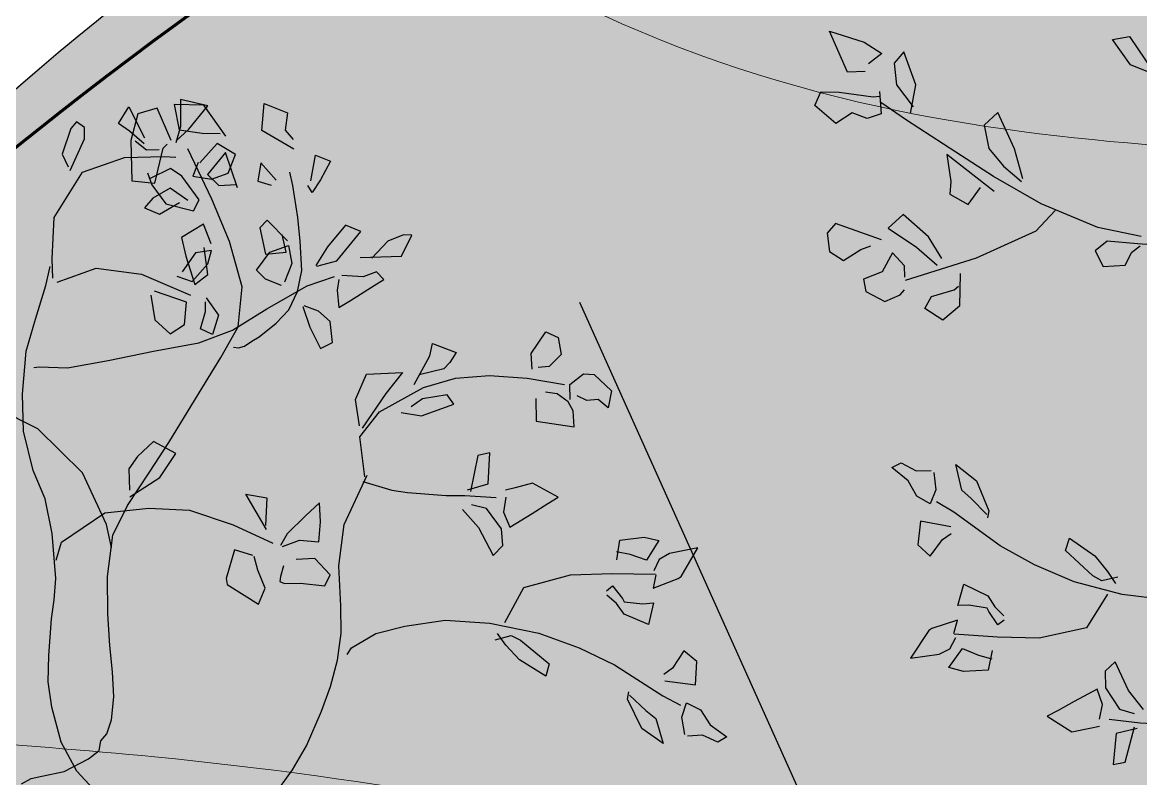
# Model space of a CAD drawing. Header units: millimetres. Extents: x 5637 to 6048, y 3385 to 3927.
# Drawn here: x 5688.31 to 5690.806, y 3714.825 to 3716.514 of the extents above; entities that cross this region are included whole.
import ezdxf

# ---------------------------------------------------------------- set-up
doc = ezdxf.new("R2010")
doc.units = ezdxf.units.MM
doc.layers.add('Contour Lines', color=253, linetype='Continuous')
for name, color, linetype, lineweight in [('fences', 224, 'ограждение1', 80), ('hatch', 253, 'Continuous', 13), ('project gr', 250, 'Continuous', 30), ('road', 19, 'Continuous', 30), ('trees new', 7, 'Continuous', 20)]:
    doc.layers.add(name, color=color, linetype=linetype, lineweight=lineweight)
doc.layers.add('plants1', color=7, linetype='Continuous', true_color=0x89ee5d)
doc.linetypes.add('ограждение1', pattern='A,0.25,-0.1,[133,ltypeshp.shx,S=0.1,R=0,X=-0.1,Y=0],-0.1,1', length=1.45)
pattern_1 = [(45, (2816.368087035456, -1263.747613335156), (-0.7071067811865475, 0.7071067811865476), [])]

# ---------------------------------------------------------------- blocks, each defined once
blk = doc.blocks.new('0124')
at = {"color": 92, "linetype": 'Continuous'}
for p, q in [((2623.604352406067, 4780.406670818869), (2623.632575859264, 4780.452946836681)), ((2623.632575859264, 4780.452946836681), (2623.676648923078, 4780.366681140304)), ((2623.711810114651, 4780.449688084876), (2623.657774625836, 4780.433673759791)), ((2623.750919740503, 4780.359623501183), (2623.711810114651, 4780.449688084876)), ((2623.759449859758, 4780.459548581945), (2623.773268863975, 4780.389178586024)), ((2623.841844171075, 4780.457806832791), (2623.759449859758, 4780.459548581945)), ((2623.777392158118, 4780.473365896743), (2623.776806025168, 4780.398845756891)), ((2623.852904515518, 4780.456000787462), (2623.777392158118, 4780.473365896743)), ((2623.799981154709, 4780.39139918158), (2623.852904515518, 4780.456000787462)), ((2623.903187464361, 4780.371326314036), (2623.841844171075, 4780.457806832791)), ((2624.003749424721, 4780.387387291652), (2624.010470369336, 4780.463056554912)), ((2624.010470369336, 4780.463056554912), (2624.075797593503, 4780.436508959699)), ((2623.657774625836, 4780.433673759791), (2623.638868496011, 4780.359392465912)), ((2624.075797593503, 4780.436508959699), (2624.069359785678, 4780.388323063972)), ((2623.471242442056, 4780.392415255888), (2623.447201147429, 4780.320799136734)), ((2623.486524176942, 4780.411302182442), (2623.471242442056, 4780.392415255888)), ((2623.50921962352, 4780.395518768581), (2623.486524176942, 4780.411302182442)), ((2623.509235336249, 4780.363563960223), (2623.50921962352, 4780.395518768581)), ((2623.635213956379, 4780.385082957738), (2623.604352406067, 4780.406670818869)), ((2623.675670832231, 4780.349999434013), (2623.635213956379, 4780.385082957738)), ((2623.776806025168, 4780.398845756891), (2623.763734287776, 4780.353205576868)), ((2623.764982342172, 4780.358458048111), (2623.799981154709, 4780.39139918158)), ((2623.773268863975, 4780.389178586024), (2623.837671826064, 4780.379554681855)), ((2624.093670420028, 4780.335107864565), (2624.003749424721, 4780.387387291652)), ((2624.069359785678, 4780.388323063972), (2624.091056531967, 4780.362155497723)), ((2623.469104218465, 4780.275390063355), (2623.509235336249, 4780.363563960223)), ((2623.638868496011, 4780.359392465912), (2623.641230059499, 4780.246763823259)), ((2623.682301425103, 4780.332280458994), (2623.650967577619, 4780.357248580509)), ((2623.879813279475, 4780.350963107639), (2623.831287050688, 4780.296754982422)), ((2623.837671826064, 4780.379554681855), (2623.887946708201, 4780.37917895197)), ((2623.930946011555, 4780.320579279171), (2623.879813279475, 4780.350963107639)), ((2623.447201147429, 4780.320799136734), (2623.464033565156, 4780.285576553641)), ((2623.717571147895, 4780.333613911314), (2623.682301425103, 4780.332280458994)), ((2623.705043957494, 4780.240260741911), (2623.728484079606, 4780.337721755624)), ((2623.728484079606, 4780.337721755624), (2623.740251974088, 4780.349375696408)), ((2623.902719924291, 4780.325518677073), (2623.852046367561, 4780.264026237778)), ((2623.93610897413, 4780.226935358563), (2623.902719924291, 4780.325518677073)), ((2623.909938417128, 4780.268559092905), (2623.930946011555, 4780.320579279171)), ((2623.826619955121, 4780.297790736802), (2623.811168484314, 4780.259897503017)), ((2624.001017447787, 4780.296742419356), (2623.993294240964, 4780.245644628791)), ((2624.043908495462, 4780.248288552139), (2624.001017447787, 4780.296742419356)), ((2624.140529104649, 4780.246453200365), (2624.153470008755, 4780.318360246335)), ((2624.153470008755, 4780.318360246335), (2624.195199732529, 4780.301373728304)), ((2624.195199732529, 4780.301373728304), (2624.167460704578, 4780.249497556015)), ((2623.6850893699, 4780.268809499875), (2623.69729949011, 4780.235386718778)), ((2623.749106617971, 4780.281028385883), (2623.69267308417, 4780.253150014592)), ((2623.780954382156, 4780.260149374767), (2623.749106617971, 4780.281028385883)), ((2623.829007376539, 4780.193428694923), (2623.780954382156, 4780.260149374767)), ((2623.811168484314, 4780.259897503017), (2623.863589960413, 4780.251493687228)), ((2623.852046367561, 4780.264026237778), (2623.883715494784, 4780.233669029786)), ((2623.863589960413, 4780.251493687228), (2623.909938417128, 4780.268559092905)), ((2623.641230059499, 4780.246763823259), (2623.705043957494, 4780.240260741911)), ((2623.69729949011, 4780.235386718778), (2623.735792327902, 4780.18291718665)), ((2623.748059595857, 4780.226190645158), (2623.700317024624, 4780.198762310273)), ((2623.797363543598, 4780.192293272455), (2623.748059595857, 4780.226190645158)), ((2623.883715494784, 4780.233669029786), (2623.932455801782, 4780.236526407562)), ((2623.993294240964, 4780.245644628791), (2624.030008858278, 4780.234584844163)), ((2624.144424299091, 4780.213908722335), (2624.132428043609, 4780.233620445551)), ((2624.167460704578, 4780.249497556015), (2624.144424299091, 4780.213908722335)), ((2623.700317024624, 4780.198762310273), (2623.676261118812, 4780.170928501052)), ((2623.676261118812, 4780.170928501052), (2623.718932342782, 4780.153834740217)), ((2623.718932342782, 4780.153834740217), (2623.773921527879, 4780.186554259883)), ((2623.735792327902, 4780.18291718665), (2623.813059003943, 4780.163172012174)), ((2623.813059003943, 4780.163172012174), (2623.829007376539, 4780.193428694923)), ((2624.018835498525, 4780.136492292681), (2623.998368426024, 4780.115127451088)), ((2624.075953277897, 4780.079535567542), (2624.018835498525, 4780.136492292681)), ((2623.841088738899, 4780.126164840207), (2623.779872006438, 4780.0888083666)), ((2623.862335183235, 4780.071006085231), (2623.841088738899, 4780.126164840207)), ((2623.998368426024, 4780.115127451088), (2624.01380409813, 4780.042285305561)), ((2624.237771785629, 4780.123055189269), (2624.187002459434, 4780.062890824006)), ((2624.213026911603, 4780.023327862124), (2624.280196980784, 4780.105352859387)), ((2624.280196980784, 4780.105352859387), (2624.237771785629, 4780.123055189269)), ((2623.779872006438, 4780.0888083666), (2623.791924415723, 4780.036219147336)), ((2624.072344145034, 4780.047850464853), (2624.060888305957, 4780.097304250785)), ((2624.356073179083, 4780.078081795737), (2624.310810897205, 4780.031285149897)), ((2624.399641653107, 4780.096067746035), (2624.356073179083, 4780.078081795737)), ((2624.393310372773, 4780.036341744447), (2624.422284711919, 4780.095502236637)), ((2624.422284711919, 4780.095502236637), (2624.399641653107, 4780.096067746035)), ((2623.81939780392, 4780.04564522666), (2623.781311397321, 4779.992344645997)), ((2623.863241056043, 4780.052206223158), (2623.81939780392, 4780.04564522666)), ((2623.853564506893, 4779.985634231089), (2623.843157086756, 4780.06095735174)), ((2623.853487159418, 4780.014741036819), (2623.863241056043, 4780.052206223158)), ((2623.989486162897, 4779.997635431693), (2624.026448746842, 4780.047958025661)), ((2624.01380409813, 4780.042285305561), (2624.072344145034, 4780.047850464853)), ((2624.026448746842, 4780.047958025661), (2624.078539042483, 4780.066206430594)), ((2624.078539042483, 4780.066206430594), (2624.08788824022, 4780.016212338409)), ((2624.187002459434, 4780.062890824006), (2624.154608812454, 4780.010014009538)), ((2623.791924415723, 4780.036219147336), (2623.817151208682, 4779.957676559205)), ((2623.809974381624, 4779.965560044534), (2623.853487159418, 4780.014741036819)), ((2624.08788824022, 4780.016212338409), (2624.0668897416, 4779.964191618834)), ((2624.157348811654, 4780.008333698551), (2624.213026911603, 4780.023327862124)), ((2624.278753680265, 4780.03240263532), (2624.393310372773, 4780.036341744447)), ((2623.766478991019, 4779.981043354124), (2623.809974381624, 4779.965560044534)), ((2623.817151208682, 4779.957676559205), (2623.853564506893, 4779.985634231089)), ((2624.014472280095, 4779.972586072164), (2623.989486162897, 4779.997635431693)), ((2624.286939071847, 4779.978670790071), (2624.227665311221, 4779.98290827204)), ((2624.323655527994, 4779.992494954448), (2624.286939071847, 4779.978670790071)), ((2624.34415722312, 4779.9715190815), (2624.323655527994, 4779.992494954448)), ((2624.058780573528, 4779.954777894983), (2624.014472280095, 4779.972586072164)), ((2624.218477118549, 4779.971280609109), (2624.213874815011, 4779.941120788189)), ((2624.251867442549, 4779.912264944623), (2624.317662746719, 4779.954809244355)), ((2624.317662746719, 4779.954809244355), (2624.34415722312, 4779.9715190815)), ((2623.694363473046, 4779.927451654656), (2623.705425766488, 4779.858340860039)), ((2623.793371775585, 4779.907955934756), (2623.704484519038, 4779.939033749102)), ((2623.848872016597, 4779.919916647371), (2623.882880432315, 4779.871520601828)), ((2624.213874815011, 4779.941120788189), (2624.218605729824, 4779.892917135543)), ((2623.787844035624, 4779.845901050982), (2623.793371775585, 4779.907955934756)), ((2623.846649446476, 4779.882009880215), (2623.84726369642, 4779.908597540877)), ((2624.118619336438, 4779.895731149154), (2624.137928406743, 4779.83830321507)), ((2624.162252602491, 4779.88252152415), (2624.122518593888, 4779.897788857886)), ((2624.218605729824, 4779.892917135543), (2624.251867442549, 4779.912264944623)), ((2623.705425766488, 4779.858340860039), (2623.748533578738, 4779.8200580259)), ((2623.832458434329, 4779.833391446842), (2623.846649446476, 4779.882009880215)), ((2623.882880432315, 4779.871520601828), (2623.866499949964, 4779.817704894811)), ((2624.194592453904, 4779.854001680752), (2624.162252602491, 4779.88252152415)), ((2624.201578870398, 4779.795776597318), (2624.194592453904, 4779.854001680752)), ((2623.748533578738, 4779.8200580259), (2623.787844035624, 4779.845901050982)), ((2623.866499949964, 4779.817704894811), (2623.832458434329, 4779.833391446842)), ((2624.137928406743, 4779.83830321507), (2624.167509069402, 4779.778757937083)), ((2624.755320218455, 4779.764828992266), (2624.796630855119, 4779.82478583384)), ((2624.796630855119, 4779.82478583384), (2624.830667822854, 4779.809099548464)), ((2624.167509069402, 4779.778757937083), (2624.201578870398, 4779.795776597318)), ((2624.472448773455, 4779.758592214926), (2624.480097714771, 4779.792379393706)), ((2624.480097714771, 4779.792379393706), (2624.54665309899, 4779.767174490949)), ((2624.830667822854, 4779.809099548464), (2624.839258011622, 4779.76219383818)), ((2624.429005602249, 4779.678219928589), (2624.472448773455, 4779.758592214926)), ((2624.54665309899, 4779.767174490949), (2624.528999753709, 4779.740061654357)), ((2624.758435223384, 4779.721288185204), (2624.755320218455, 4779.764828992266)), ((2624.839258011622, 4779.76219383818), (2624.806097232653, 4779.728378261889)), ((2624.528999753709, 4779.740061654357), (2624.511879718595, 4779.72204462272)), ((2624.806097232653, 4779.728378261889), (2624.774754759933, 4779.7256524136)), ((2624.264964312975, 4779.636105829331), (2624.296542015319, 4779.707289196819)), ((2624.296542015319, 4779.707289196819), (2624.396928124674, 4779.711292489023)), ((2624.396928124674, 4779.711292489023), (2624.350057522619, 4779.653176736687)), ((2624.511879718595, 4779.72204462272), (2624.442888736377, 4779.705553822245)), ((2624.863645324946, 4779.678597461727), (2624.901290792641, 4779.708344099339)), ((2624.901290792641, 4779.708344099339), (2624.93142064656, 4779.706577509411)), ((2624.93142064656, 4779.706577509411), (2624.97973725422, 4779.660386417472)), ((2624.864025145233, 4779.636741246902), (2624.863645324946, 4779.678597461727)), ((2624.276701367147, 4779.562391934635), (2624.264964312975, 4779.636105829331)), ((2624.452156994336, 4779.638067874357), (2624.420604535546, 4779.615571404564)), ((2624.52084160463, 4779.649255553889), (2624.452156994336, 4779.638067874357)), ((2624.54009016415, 4779.623018380546), (2624.52084160463, 4779.649255553889)), ((2624.768745830909, 4779.639279272502), (2624.769768018141, 4779.576078239143)), ((2624.828056266574, 4779.651778694424), (2624.795280024156, 4779.656744328113)), ((2624.858917816886, 4779.630190833294), (2624.828056266574, 4779.651778694424)), ((2624.911060500291, 4779.633221333762), (2624.883524647103, 4779.647006784396)), ((2624.942442689847, 4779.63670240052), (2624.911060500291, 4779.633221333762)), ((2624.970346665183, 4779.613006180958), (2624.942442689847, 4779.63670240052)), ((2624.97973725422, 4779.660386417472), (2624.970346665183, 4779.613006180958)), ((2624.277787571518, 4779.532505532475), (2624.331938987584, 4779.602018516917)), ((2624.449400847391, 4779.591060754341), (2624.54009016415, 4779.623018380546)), ((2624.872558131678, 4779.605049159837), (2624.858917816886, 4779.630190833294)), ((2624.875588355058, 4779.559984538789), (2624.872558131678, 4779.605049159837)), ((2624.769768018141, 4779.576078239143), (2624.875588355058, 4779.559984538789)), ((2623.70160911105, 4779.519274780681), (2623.657554900069, 4779.476970839716)), ((2623.763900690788, 4779.4859503485), (2623.70160911105, 4779.519274780681)), ((2623.657554900069, 4779.476970839716), (2623.632871677975, 4779.442662766251)), ((2623.719330388464, 4779.418577212989), (2623.763900690788, 4779.4859503485)), ((2624.6063365292, 4779.479918923646), (2624.586259017401, 4779.379160390021)), ((2624.639873020031, 4779.487841778926), (2624.6063365292, 4779.479918923646)), ((2624.635747189287, 4779.401362790525), (2624.639873020031, 4779.487841778926)), ((2623.632871677975, 4779.442662766251), (2623.635053123456, 4779.383199752616)), ((2623.635864520189, 4779.36489346625), (2623.719330388464, 4779.418577212989)), ((2624.578048115612, 4779.384200789674), (2624.635747189287, 4779.401362790525)), ((2624.710673848753, 4779.390119780756), (2624.683820879318, 4779.383329275031)), ((2624.75963299172, 4779.403221561746), (2624.710673848753, 4779.390119780756)), ((2624.830983545014, 4779.363287347438), (2624.75963299172, 4779.403221561746)), ((2623.959403799895, 4779.371789664332), (2624.018366374039, 4779.362244780169)), ((2624.01693119654, 4779.273321699819), (2623.959403799895, 4779.371789664332)), ((2624.018366374039, 4779.362244780169), (2624.013832437651, 4779.28491679433)), ((2624.684547761157, 4779.363503722584), (2624.678337404096, 4779.322029343072)), ((2624.801625104333, 4779.345987884633), (2624.830983545014, 4779.363287347438)), ((2623.566137411886, 4779.319814194677), (2623.688775288447, 4779.332611916901)), ((2623.688775288447, 4779.332611916901), (2623.8018743209, 4779.327801484437)), ((2623.8018743209, 4779.327801484437), (2623.924146435371, 4779.286104637505)), ((2624.164899077061, 4779.347570000271), (2624.125956742326, 4779.31181620626)), ((2624.167484786411, 4779.294924025793), (2624.164899077061, 4779.347570000271)), ((2624.563506200138, 4779.329519735642), (2624.608727357375, 4779.278946600686)), ((2624.630760615854, 4779.332426307532), (2624.588836870387, 4779.342491819722)), ((2624.672757276367, 4779.275192363765), (2624.630760615854, 4779.332426307532)), ((2624.678337404096, 4779.322029343072), (2624.695711255011, 4779.279929708656)), ((2624.758415656657, 4779.318091698718), (2624.801625104333, 4779.345987884633)), ((2623.445122101282, 4779.237865893225), (2623.566137411886, 4779.319814194677)), ((2624.125956742326, 4779.31181620626), (2624.074823841887, 4779.261562343268)), ((2624.163249632241, 4779.238881112979), (2624.167484786411, 4779.294924025793)), ((2624.695711255011, 4779.279929708656), (2624.758415656657, 4779.318091698718)), ((2621.585218567532, 4779.28170010433), (2621.681469936333, 4779.251625468999)), ((2621.63486283182, 4779.167505112571), (2621.585218567532, 4779.28170010433)), ((2622.374362717718, 4779.259071504318), (2622.421830255629, 4779.267420169343)), ((2622.425072123474, 4779.187557769079), (2622.374362717718, 4779.259071504318)), ((2622.421830255629, 4779.267420169343), (2622.487597045442, 4779.169738579628)), ((2623.924146435371, 4779.286104637505), (2624.03453758545, 4779.23511025537)), ((2624.074823841887, 4779.261562343268), (2624.055922442214, 4779.229197035432)), ((2624.608727357375, 4779.278946600686), (2624.649523536705, 4779.201237999962)), ((2624.676635571513, 4779.228558360244), (2624.672757276367, 4779.275192363765)), ((2621.681469936333, 4779.251625468999), (2621.73093652279, 4779.219236433073)), ((2623.429905943627, 4779.187874616076), (2623.445122101282, 4779.237865893225)), ((2624.061393078148, 4779.225832398863), (2624.10872721542, 4779.243597558749)), ((2624.10872721542, 4779.243597558749), (2624.163249632241, 4779.238881112979)), ((2624.649523536705, 4779.201237999962), (2624.676635571513, 4779.228558360244)), ((2624.994594456835, 4779.188613031116), (2625.002541913711, 4779.24368073502)), ((2625.002541913711, 4779.24368073502), (2625.071053479622, 4779.251839244841)), ((2625.071053479622, 4779.251839244841), (2625.112084621919, 4779.242583615411)), ((2625.112084621919, 4779.242583615411), (2625.07767963033, 4779.187547526158)), ((2621.73093652279, 4779.219236433073), (2621.693505704855, 4779.190638109681)), ((2621.792205913795, 4779.223724979114), (2621.764913610772, 4779.19243578228)), ((2621.825431375495, 4779.132038052676), (2621.792205913795, 4779.223724979114)), ((2623.927648336908, 4779.216939702332), (2623.904059146015, 4779.136922984529)), ((2623.978679335265, 4779.201009997369), (2623.927648336908, 4779.216939702332)), ((2623.993273470138, 4779.159835455477), (2623.982316485531, 4779.198519536969)), ((2625.03139061332, 4779.20395218033), (2624.994045167281, 4779.211467486616)), ((2625.07767963033, 4779.187547526158), (2625.03139061332, 4779.20395218033)), ((2625.141155711869, 4779.206648011386), (2625.112778670496, 4779.190053117353)), ((2625.220506815935, 4779.222531371584), (2625.141155711869, 4779.206648011386)), ((2625.174230301487, 4779.142325211365), (2625.220506815935, 4779.222531371584)), ((2621.684458535414, 4779.169499331522), (2621.63486283182, 4779.167505112571)), ((2621.764913610772, 4779.19243578228), (2621.772264510542, 4779.131982059038)), ((2622.486823659829, 4779.162948914766), (2622.425072123474, 4779.187557769079)), ((2624.06487139067, 4779.172376541627), (2624.056503423878, 4779.142437511118)), ((2624.15202529088, 4779.192370504729), (2624.099922590975, 4779.190099770629)), ((2624.194733120505, 4779.14726581687), (2624.15202529088, 4779.192370504729)), ((2625.112778670496, 4779.190053117353), (2625.097682650916, 4779.15822223757)), ((2623.904059146015, 4779.136922984529), (2623.906851266321, 4779.120020221173)), ((2624.013027321119, 4779.109993422724), (2623.993273470138, 4779.159835455477)), ((2624.056503423878, 4779.142437511118), (2624.054712963516, 4779.128089768225)), ((2624.179681898979, 4779.116198984707), (2624.194733120505, 4779.14726581687)), ((2625.103655003198, 4779.147225331217), (2625.0957839382, 4779.109649749673)), ((2625.0957839382, 4779.109649749673), (2625.165397560037, 4779.136759902437)), ((2625.165397560037, 4779.136759902437), (2625.174230301487, 4779.142325211365)), ((2621.5435175335, 4779.073959477866), (2621.560257959969, 4779.11256263452)), ((2621.560257959969, 4779.11256263452), (2621.612316159565, 4779.111218049775)), ((2621.612316159565, 4779.111218049775), (2621.706706292537, 4779.098173832704)), ((2621.724616146376, 4779.113713337849), (2621.728897814093, 4779.051312048188)), ((2621.772264510542, 4779.131982059038), (2621.818469873793, 4779.070922016032)), ((2621.810608936013, 4779.051945289903), (2621.825431375495, 4779.132038052676)), ((2623.906851266321, 4779.120020221173), (2623.994351620247, 4779.065443928031)), ((2623.994351620247, 4779.065443928031), (2624.013027321119, 4779.109993422724)), ((2624.054712963516, 4779.128089768225), (2624.067630677717, 4779.122768832659)), ((2624.067630677717, 4779.122768832659), (2624.112108440415, 4779.123962414806)), ((2624.112108440415, 4779.123962414806), (2624.179681898979, 4779.116198984707)), ((2624.96589820425, 4779.102050447604), (2624.982791301125, 4779.116274795227)), ((2624.982791301125, 4779.116274795227), (2625.009979292793, 4779.080445038509)), ((2621.602346187827, 4779.023690216818), (2621.5435175335, 4779.073959477866)), ((2621.706706292537, 4779.098173832704), (2621.724092452498, 4779.100783196933)), ((2624.994067595232, 4779.066925259651), (2624.967114398168, 4779.090570296205)), ((2625.009979292793, 4779.080445038509), (2625.0151390089, 4779.071777547652)), ((2625.0151390089, 4779.071777547652), (2625.066752396727, 4779.065702880703)), ((2621.648554183916, 4779.054351659365), (2621.602346187827, 4779.023690216818)), ((2621.690379064178, 4779.038120026172), (2621.648554183916, 4779.054351659365)), ((2621.728897814093, 4779.051312048188), (2621.690379064178, 4779.038120026172)), ((2622.05489893773, 4779.054693047774), (2622.016693702998, 4779.019296006634)), ((2622.101319516482, 4778.953859632237), (2622.05489893773, 4779.054693047774)), ((2625.014981677248, 4779.036793569587), (2624.994067595232, 4779.066925259651)), ((2625.066752396727, 4779.065702880703), (2625.097149172385, 4779.068488741154)), ((2625.097149172385, 4779.068488741154), (2625.083237486248, 4779.008445087328)), ((2622.016693702998, 4779.019296006634), (2622.02924096931, 4778.954426350849)), ((2625.083237486248, 4779.008445087328), (2625.014981677248, 4779.036793569587)), ((2624.655513334019, 4778.965056893937), (2624.699721399827, 4778.977684259031)), ((2624.684892035331, 4778.950401281728), (2624.661291847975, 4778.982976797087)), ((2624.699721399827, 4778.977684259031), (2624.725418686133, 4778.964764155412)), ((2622.02924096931, 4778.954426350849), (2622.07017700792, 4778.905434032894)), ((2622.123984564333, 4778.869492223253), (2622.101319516482, 4778.953859632237)), ((2624.723114909578, 4778.909360984648), (2624.684892035331, 4778.950401281728)), ((2624.725418686133, 4778.964764155412), (2624.805622241507, 4778.898440175018)), ((2621.912492659979, 4778.937916514262), (2621.923832011836, 4778.862482655544)), ((2622.044032367703, 4778.834265251907), (2621.912492659979, 4778.937916514262)), ((2625.18191364, 4778.934950252982), (2625.149791729319, 4778.886630170146)), ((2625.217979437824, 4778.905454400709), (2625.18191364, 4778.934950252982)), ((2622.07017700792, 4778.905434032894), (2622.120314153868, 4778.862266824014)), ((2624.79603684136, 4778.864004425041), (2624.723114909578, 4778.909360984648)), ((2624.805622241507, 4778.898440175018), (2624.79603684136, 4778.864004425041)), ((2625.149791729319, 4778.886630170146), (2625.126081783518, 4778.868999521726)), ((2625.21411187249, 4778.839491623162), (2625.217979437824, 4778.905454400709)), ((2621.923832011836, 4778.862482655544), (2621.920733861178, 4778.826910729942)), ((2621.920733861178, 4778.826910729942), (2621.971571950232, 4778.798189504875)), ((2621.971571950232, 4778.798189504875), (2622.006381292232, 4778.845436290195)), ((2625.128780826431, 4778.850587121402), (2625.21411187249, 4778.839491623162)), ((2625.024692606416, 4778.799632173439), (2625.027775385919, 4778.819987339387)), ((2625.064329794148, 4778.718190100898), (2625.024692606416, 4778.799632173439)), ((2625.030070871091, 4778.810725674969), (2625.075780807097, 4778.768488845257)), ((2621.790825339628, 4778.769858480208), (2621.748523784646, 4778.731869725874)), ((2621.861564227602, 4778.707535361664), (2621.790825339628, 4778.769858480208)), ((2625.075780807097, 4778.768488845257), (2625.103769030671, 4778.746307343875)), ((2625.175774790193, 4778.749692879564), (2625.189427677612, 4778.789211226733)), ((2625.189427677612, 4778.789211226733), (2625.227998413371, 4778.770215235736)), ((2625.227998413371, 4778.770215235736), (2625.254830687158, 4778.72831857711)), ((2621.601899749618, 4778.744756264126), (2621.578015535415, 4778.718429760504)), ((2621.729665276565, 4778.699629036998), (2621.601899749618, 4778.744756264126)), ((2621.748523784646, 4778.731869725874), (2621.82797090353, 4778.679256476958)), ((2625.103769030671, 4778.746307343875), (2625.124205232091, 4778.675880258962)), ((2625.184271101604, 4778.701263888607), (2625.175774790193, 4778.749692879564)), ((2625.254830687158, 4778.72831857711), (2625.301975365649, 4778.694362588384)), ((2621.578015535415, 4778.718429760504), (2621.584523668496, 4778.667242378173)), ((2621.898399337756, 4778.647538064362), (2621.861564227602, 4778.707535361664)), ((2625.124205232091, 4778.675880258962), (2625.064329794148, 4778.718190100898)), ((2625.233278617741, 4778.699157127592), (2625.19154058758, 4778.696278686555)), ((2625.276556165912, 4778.679880600679), (2625.233278617741, 4778.699157127592)), ((2621.584523668496, 4778.667242378173), (2621.62438039419, 4778.642064585715)), ((2621.62438039419, 4778.642064585715), (2621.672462337781, 4778.672512573831)), ((2621.672462337781, 4778.672512573831), (2621.700162796879, 4778.682347109933)), ((2621.82797090353, 4778.679256476958), (2621.885772469656, 4778.628343069137)), ((2622.359582834029, 4778.695903073045), (2622.326152664263, 4778.669137051561)), ((2622.326152664263, 4778.669137051561), (2622.348601981024, 4778.624538488666)), ((2622.444095742549, 4778.687803382553), (2622.359582834029, 4778.695903073045)), ((2622.428227950795, 4778.665153515309), (2622.4520129159, 4778.682316394379)), ((2622.495982250543, 4778.684951492208), (2622.444095742549, 4778.687803382553)), ((2625.301975365649, 4778.694362588384), (2625.276556165912, 4778.679880600679)), ((2621.760641564153, 4778.663229542869), (2621.7317893444, 4778.609953307788)), ((2621.794429288579, 4778.626514393538), (2621.760641564153, 4778.663229542869)), ((2622.409866845584, 4778.629027550294), (2622.428227950795, 4778.665153515309)), ((2621.7317893444, 4778.609953307788), (2621.680131279173, 4778.589853315872)), ((2621.794653123139, 4778.595149245126), (2621.794429288579, 4778.626514393538)), ((2621.949655233128, 4778.605779455573), (2621.947773610756, 4778.5142674136)), ((2622.348601981024, 4778.624538488666), (2622.409866845584, 4778.629027550294)), ((2621.680131279173, 4778.589853315872), (2621.686656134782, 4778.555477855335)), ((2621.686656134782, 4778.555477855335), (2621.739463327826, 4778.527298060681)), ((2621.739463327826, 4778.527298060681), (2621.782422296792, 4778.546100933531)), ((2621.782422296792, 4778.546100933531), (2621.794447986478, 4778.560018095936)), ((2621.851144898097, 4778.507699067697), (2621.869243166069, 4778.541557800239)), ((2621.869243166069, 4778.541557800239), (2621.933077879206, 4778.5602753804)), ((2621.933077879206, 4778.5602753804), (2621.944673566491, 4778.570417489142)), ((2621.947773610756, 4778.5142674136), (2621.901557511196, 4778.475202273378)), ((2621.901557511196, 4778.475202273378), (2621.851144898097, 4778.507699067697)), ((2621.758769649865, 4778.063436296989), (2621.784944586708, 4778.076502909573)), ((2621.784944586708, 4778.076502909573), (2621.82710022027, 4778.054882705494)), ((2621.803981803803, 4778.026946695503), (2621.758769649865, 4778.063436296989)), ((2621.82710022027, 4778.054882705494), (2621.868933285764, 4778.055468551722)), ((2621.875918527396, 4778.050092301616), (2621.88174696634, 4778.001270341677)), ((2621.937285702491, 4778.072144674617), (2621.994751473284, 4778.02661582683)), ((2621.953830039954, 4778.000703107474), (2621.937285702491, 4778.072144674617)), ((2621.828476759671, 4777.983641983779), (2621.803981803803, 4778.026946695503)), ((2621.994751473284, 4778.02661582683), (2622.029864027986, 4777.943123154496)), ((2621.865948040067, 4777.962559942215), (2621.828476759671, 4777.983641983779)), ((2621.88174696634, 4778.001270341677), (2621.865948040067, 4777.962559942215)), ((2621.980560080246, 4777.977020527203), (2621.953830039954, 4778.000703107474)), ((2622.023885656767, 4777.932341198058), (2621.980560080246, 4777.977020527203)), ((2622.029864027986, 4777.943123154496), (2622.025669923643, 4777.92296761434)), ((2621.838544373624, 4777.913708465194), (2621.831066250333, 4777.848056932421)), ((2621.923138777538, 4777.897951424572), (2621.838544373624, 4777.913708465194)), ((2621.865460710802, 4777.816628153206), (2621.900183433613, 4777.863114496059)), ((2621.900183433613, 4777.863114496059), (2621.924824310903, 4777.879418742745)), ((2622.243187815724, 4777.832453341349), (2622.254646721466, 4777.866311785667)), ((2622.254646721466, 4777.866311785667), (2622.324972329565, 4777.817025535256)), ((2621.831066250333, 4777.848056932421), (2621.865460710802, 4777.816628153206)), ((2622.31963456804, 4777.761831993796), (2622.243187815724, 4777.832453341349)), ((2622.324972329565, 4777.817025535256), (2622.36088770409, 4777.773951413408)), ((2622.3445848679, 4777.747522481647), (2622.31963456804, 4777.761831993796)), ((2622.36088770409, 4777.773951413408), (2622.382666461362, 4777.740131023466)), ((2621.942776515578, 4777.67864333837), (2621.95995914053, 4777.737833986075)), ((2621.95995914053, 4777.737833986075), (2622.026558102598, 4777.705786050728)), ((2622.389418733785, 4777.757707171211), (2622.3445848679, 4777.747522481647)), ((2622.026558102598, 4777.705786050728), (2622.045788775857, 4777.674553074904)), ((2621.973280308051, 4777.679758521596), (2621.942776515578, 4777.67864333837)), ((2622.024483029289, 4777.670863313933), (2621.973280308051, 4777.679758521596)), ((2622.029159794572, 4777.661925980185), (2622.024483029289, 4777.670863313933)), ((2622.045788775857, 4777.674553074904), (2622.071405108761, 4777.649465905394)), ((2621.941883065717, 4777.637469387455), (2621.870887842319, 4777.614216538535)), ((2621.931963777155, 4777.600381846325), (2621.941883065717, 4777.637469387455)), ((2622.054342548047, 4777.624659543744), (2622.029159794572, 4777.661925980185)), ((2622.07199008024, 4777.637936342862), (2622.054342548047, 4777.624659543744)), ((2621.861763270099, 4777.609143850217), (2621.811159094439, 4777.531595405149)), ((2621.870887842319, 4777.614216538535), (2621.861763270099, 4777.609143850217)), ((2621.920505820831, 4777.558118673147), (2621.937324247431, 4777.589074048152)), ((2621.811159094439, 4777.531595405149), (2621.89126165194, 4777.543104494147)), ((2621.89126165194, 4777.543104494147), (2621.920505820831, 4777.558118673147)), ((2621.918318868507, 4777.50562912972), (2621.955689440025, 4777.558696209448)), ((2621.955689440025, 4777.558696209448), (2622.001009462118, 4777.539778456629)), ((2622.038591238282, 4777.55307720586), (2622.027636676284, 4777.498528038539)), ((2622.001009462118, 4777.539778456629), (2622.037886718149, 4777.530227008781)), ((2622.382451016991, 4777.521552892323), (2622.353881934032, 4777.495760024774)), ((2622.418925505814, 4777.441724535584), (2622.382451016991, 4777.521552892323)), ((2621.958780865231, 4777.49413790979), (2621.918318868507, 4777.50562912972)), ((2622.027636676284, 4777.498528038539), (2621.958780865231, 4777.49413790979)), ((2622.353881934032, 4777.495760024774), (2622.355197711421, 4777.448983532953)), ((2622.355197711421, 4777.448983532953), (2622.393993388262, 4777.389533223685)), ((2622.332018532938, 4777.445511752854), (2622.267316227121, 4777.410844894136)), ((2622.347058163291, 4777.402522923696), (2622.332018532938, 4777.445511752854)), ((2622.461306005116, 4777.388748235979), (2622.418925505814, 4777.441724535584)), ((2622.267316227121, 4777.410844894136), (2622.222642372346, 4777.385359599228)), ((2622.338583335417, 4777.36145140092), (2622.347058163291, 4777.402522923696)), ((2622.393993388262, 4777.389533223685), (2622.435302244289, 4777.377184402552)), ((2622.222642372346, 4777.385359599228), (2622.19237965255, 4777.369695715829)), ((2622.19237965255, 4777.369695715829), (2622.261433522746, 4777.325909805553)), ((2622.261433522746, 4777.325909805553), (2622.311037329808, 4777.336307722177)), ((2622.311037329808, 4777.336307722177), (2622.338222198497, 4777.341615815039)), ((2622.443788100415, 4777.334946674751), (2622.385234908006, 4777.320973806928)), ((2622.410294535804, 4777.24092339761), (2622.435865885032, 4777.34042965207)), ((2622.385234908006, 4777.320973806928), (2622.376374117216, 4777.2348510788)), ((2622.376374117216, 4777.2348510788), (2622.410294535804, 4777.24092339761))]:
    blk.add_line(p, q, dxfattribs=at)
at = {"color": 33, "linetype": 'Continuous'}
for p, q in [((2624.130521811207, 4779.953651911412), (2624.206707744506, 4779.980075519396)), ((2624.018095366403, 4779.889376591371), (2624.130521811207, 4779.953651911412)), ((2623.921995657839, 4779.829588293087), (2624.018095366403, 4779.889376591371)), ((2623.828270902814, 4779.794194320926), (2623.921995657839, 4779.829588293087)), ((2623.701287669613, 4779.771652668126), (2623.828270902814, 4779.794194320926)), ((2624.454986861453, 4779.670220922108), (2624.544361711936, 4779.695871230348)), ((2624.544361711936, 4779.695871230348), (2624.639264652565, 4779.703025407704)), ((2624.639264652565, 4779.703025407704), (2624.744668617528, 4779.695941724931)), ((2624.744668617528, 4779.695941724931), (2624.848493594373, 4779.678039204934)), ((2624.331938987584, 4779.602018516917), (2624.454986861453, 4779.670220922108)), ((2624.350057522619, 4779.653176736687), (2624.283925788414, 4779.556638137065)), ((2624.393257972783, 4779.600440312352), (2624.449400847391, 4779.591060754341)), ((2624.291084532854, 4779.420873017069), (2624.277787571518, 4779.532505532475)), ((2621.799959133494, 4779.033442128896), (2621.727737923095, 4779.082751723122)), ((2621.937843797221, 4778.943791124125), (2621.799959133494, 4779.033442128896)), ((2624.640341515633, 4779.012412391417), (2624.776647562482, 4778.984432128689)), ((2624.776647562482, 4778.984432128689), (2624.889505252165, 4778.943282709879)), ((2622.042162960088, 4778.87622159727), (2621.937843797221, 4778.943791124125)), ((2624.889505252165, 4778.943282709879), (2624.987812908512, 4778.895725808911)), ((2624.987812908512, 4778.895725808911), (2625.122550736898, 4778.808776197108)), ((2625.122550736898, 4778.808776197108), (2625.172064329694, 4778.783155801387)), ((2621.931651759098, 4777.939357904148), (2621.883617259163, 4777.967654323787)), ((2622.061419975837, 4777.845152133012), (2621.931651759098, 4777.939357904148)), ((2622.156972495996, 4777.792277091476), (2622.061419975837, 4777.845152133012))]:
    blk.add_line(p, q, dxfattribs=at)
at = {"color": 222, "linetype": 'Continuous', "lineweight": 30}
for p, q in [((2623.57503359478, 4779.74543568735), (2623.701287669613, 4779.771652668126)), ((2623.367905963794, 4779.725781380083), (2623.383132624445, 4779.727617597472)), ((2623.383132624445, 4779.727617597472), (2623.461389642703, 4779.724840913798)), ((2623.461389642703, 4779.724840913798), (2623.57503359478, 4779.74543568735)), ((2623.37918026649, 4779.554695917838), (2623.257067111649, 4779.616075663861)), ((2623.503789193637, 4779.431861104797), (2623.37918026649, 4779.554695917838)), ((2623.570862366343, 4779.2872802937), (2623.503789193637, 4779.431861104797)), ((2623.584499736758, 4779.223648264344), (2623.570862366343, 4779.2872802937)), ((2624.402673525186, 4779.003634745516), (2624.515163537348, 4779.020660038394)), ((2624.515163537348, 4779.020660038394), (2624.640341515633, 4779.012412391417)), ((2624.254574593651, 4778.943262718299), (2624.322094084436, 4778.982913039858)), ((2624.322094084436, 4778.982913039858), (2624.402673525186, 4779.003634745516)), ((2624.242162452337, 4778.924905761362), (2624.254574593651, 4778.943262718299)), ((2622.175862731778, 4778.799826153096), (2622.042162960088, 4778.87622159727)), ((2622.333482297517, 4778.733484968681), (2622.175862731778, 4778.799826153096)), ((2622.455016745623, 4778.708687452704), (2622.333482297517, 4778.733484968681)), ((2622.267404453203, 4777.74500219733), (2622.156972495996, 4777.792277091476)), ((2622.401971493509, 4777.70959110905), (2622.267404453203, 4777.74500219733)), ((2622.526509032113, 4777.694493049344), (2622.401971493509, 4777.70959110905))]:
    blk.add_line(p, q, dxfattribs=at)
for points in [[(2623.333719855548, 4778.563860105733), (2623.360036693626, 4778.578212743786), (2623.390216033753, 4778.584812068795), (2623.452450208282, 4778.597810843718), (2623.520070450416, 4778.633016513825), (2623.550326837149, 4778.656957354492), (2623.554343948003, 4778.683891599199), (2623.571695900909, 4778.702906020924), (2623.584752881175, 4778.742501891843), (2623.59110933548, 4778.806598431573), (2623.587658511649, 4778.876374328456), (2623.579839679426, 4778.949385116845), (2623.574699083635, 4779.037616230429), (2623.573279280194, 4779.141847609272), (2623.588400178201, 4779.257890807463), (2623.629180349094, 4779.340891256347), (2623.690975843179, 4779.43336435324), (2623.744141362225, 4779.5167743463), (2623.81870307569, 4779.637917871963), (2623.889828684478, 4779.753973510776), (2623.938416979298, 4779.838821912966), (2623.949267401368, 4779.950784713729), (2623.91335469179, 4780.077207792964), (2623.864132180457, 4780.195105415294), (2623.797585571541, 4780.335976450353)], [(2623.533251925648, 4778.549413891651), (2623.48799130346, 4778.599313937039), (2623.444535936191, 4778.680003282206), (2623.418151006186, 4778.777863749145), (2623.408113576832, 4778.848420420636), (2623.409589675926, 4778.921930036712), (2623.417471980281, 4779.024142899369), (2623.424370307458, 4779.077350867275), (2623.428820118971, 4779.137054841583), (2623.419143637154, 4779.262101800982), (2623.399295820131, 4779.358675400016), (2623.366142962443, 4779.437852538964), (2623.338560756269, 4779.547593639377), (2623.336145098943, 4779.651318441596), (2623.34602609175, 4779.771586120978), (2623.372051156909, 4779.860924793318), (2623.401170072564, 4779.954618221261), (2623.41371208006, 4780.007490722306)], [(2623.882517229338, 4778.205462939187), (2623.886080363251, 4778.217977165146), (2623.874189162518, 4778.256839237608), (2623.877176376053, 4778.323898682424), (2623.917786248313, 4778.404204351885), (2623.957010200347, 4778.44460556892), (2623.983132806663, 4778.471240085359), (2624.034552094661, 4778.526378395611), (2624.090016910387, 4778.602180506407), (2624.128946213705, 4778.669857006804), (2624.170516325689, 4778.766462092095), (2624.195320110564, 4778.834971371085), (2624.214736441123, 4778.908341813215), (2624.225781610187, 4778.984019365605), (2624.224597202831, 4779.060409405611), (2624.218884899014, 4779.172509920694), (2624.234104829683, 4779.287011137687), (2624.29794003201, 4779.425016344721)], [(2624.285576407153, 4779.407564687033), (2624.366325277325, 4779.382841882809), (2624.4103732068, 4779.376626665162), (2624.518547821531, 4779.368463261186), (2624.570494246791, 4779.368146505429), (2624.658064109013, 4779.363012061794)], [(2622.214612534518, 4778.781716396905), (2622.160573536998, 4778.723968233774), (2621.99433240508, 4778.647958984753), (2621.79641728199, 4778.585599130123)], [(2622.360325185615, 4777.710685088855), (2622.302072381551, 4777.615983558694), (2622.169693821668, 4777.587241819782), (2622.053294275089, 4777.590458934438), (2621.932722872215, 4777.598713496193)]]:
    blk.add_lwpolyline(points, dxfattribs=at)
at = {"color": 33, "linetype": 'Continuous'}
for points in [[(2623.421277281373, 4779.975248428503), (2623.418756635862, 4780.029004091185), (2623.42455812715, 4780.144062098761), (2623.503817704914, 4780.271164225569), (2623.620512704539, 4780.311572964675), (2623.731260254253, 4780.315069137105), (2623.764214355608, 4780.31313695437)], [(2623.925386070505, 4779.78278981504), (2623.939342600722, 4779.780287629026), (2623.955989371927, 4779.78477860181), (2623.976581249417, 4779.798866314503), (2623.99696792192, 4779.811152502786), (2624.044068291138, 4779.849607965005), (2624.079617167872, 4779.886641867184), (2624.103471783229, 4779.937786694449), (2624.115873525745, 4779.996627806205), (2624.110950655084, 4780.078437804252), (2624.104184434842, 4780.144024514132), (2624.09070915134, 4780.234117450441), (2624.082532052101, 4780.270652736001)], [(2623.432878647947, 4779.963665920654), (2623.541931377787, 4780.002701894142), (2623.668518889689, 4779.986193744063), (2623.804897965348, 4779.92731405301)], [(2624.681985164658, 4779.013603293975), (2624.73495839512, 4779.111356073225), (2624.865562107839, 4779.147312170019), (2624.981962966986, 4779.150481438086), (2625.102805583388, 4779.148849555173)], [(2622.734539020143, 4777.295583308213), (2622.655267010474, 4777.324695944055), (2622.611626074813, 4777.333316718737), (2622.504061708253, 4777.347398461636), (2622.452210776001, 4777.350562676565), (2622.365054111389, 4777.360490369891)]]:
    blk.add_lwpolyline(points, dxfattribs=at)

msp = doc.modelspace()

# ---------------------------------------------------------------- hatches: boundary and pattern name
at = {"layer": 'hatch'}
h = msp.add_hatch(dxfattribs=at)
h.set_pattern_fill('ANSI31', color=256, scale=8, style=0)
h.set_pattern_definition(pattern_1)
edge = h.paths.add_edge_path()
edge.add_line((5681.717861684403, 3662.745191514314), (5708.379865006555, 3664.933696125369))
edge.add_arc((5713.219451810619, 3667.17930233383), 5.335198935143152, 204.8916696377363, 275.5225228936467)
edge.add_line((5713.732895531978, 3661.868867019984), (5818.562221441009, 3671.059198216096))
edge.add_arc((5814.821388273876, 3690.234135739634), 19.536429095818, 281.0391611141656, 345.4536598214534)
edge.add_arc((5828.917889487164, 3687.612558022211), 5.328594534298682, 334.6044276593299, 439.8121842158608)
edge.add_line((5829.860387003382, 3692.857137904612), (5821.196507745697, 3693.927754127494))
edge.add_line((5821.196507745697, 3693.927754127494), (5821.163350462273, 3698.626387211156))
edge.add_line((5821.163350462273, 3698.626387211156), (5822.751366257406, 3698.670462603363))
edge.add_arc((5822.674333306773, 3701.4459238352), 2.776530051145117, 271.5898367040771, 361.9955133681444)
edge.add_arc((5787.811571715565, 3700.231222676223), 37.66044675599677, 1.995513368169515, 27.74712978629988)
edge.add_line((5821.141479896906, 3717.764803898685), (5815.110825150305, 3730.65299214686))
edge.add_arc((5808.837259289391, 3727.717458539754), 6.926397777319866, 25.07588376820942, 80.91015836691298)
edge.add_line((5809.931512384694, 3734.556873451359), (5816.865769117916, 3735.208438654118))
edge.add_line((5816.865769117917, 3735.208438654118), (5822.085935056275, 3738.738563963288))
edge.add_arc((5826.046805171409, 3735.447178750425), 5.149923173059109, 140.2742559053538, 208.703020703038)
edge.add_line((5821.529700208637, 3732.973826482002), (5832.00401448334, 3711.476217043873))
edge.add_line((5832.004014483341, 3711.476217043873), (5839.078029451141, 3695.80300683227))
edge.add_line((5839.078029451141, 3695.80300683227), (5843.714293465897, 3685.869731374647))
edge.add_line((5843.714293465898, 3685.869731374647), (5839.001609059736, 3683.44475911684))
edge.add_arc((5812.027927061039, 3691.912843182266), 28.27168138448803, 321.43496505600103, 342.5709057577431, ccw=False)
edge.add_arc((5815.073760319658, 3690.732322132294), 25.173118441348, 273.78629758692523, 319.2135797684263, ccw=False)
edge.add_line((5816.736074044711, 3665.614149325706), (5796.146508893662, 3663.794321092394))
edge.add_line((5796.146508893662, 3663.794321092394), (5694.835238285186, 3654.876884714992))
edge.add_line((5694.835238285186, 3654.876884714992), (5688.623693831469, 3654.401556767669))
edge.add_line((5688.623693831469, 3654.401556767669), (5675.284786681259, 3653.371729471557))
edge.add_line((5675.284786681259, 3653.371729471557), (5681.717861684403, 3662.745191514314))
h = msp.add_hatch(dxfattribs=at)
h.set_pattern_fill('ANSI31', color=256, scale=8, style=0)
h.set_pattern_definition(pattern_1)
edge = h.paths.add_edge_path()
edge.add_line((5690.403124210779, 3726.919632310011), (5676.34211441421, 3711.333046469274))
edge.add_arc((5689.846984792324, 3699.118523878477), 18.20923079239532, 137.8721341180287, 181.0320893666494)
edge.add_line((5671.640708195235, 3698.790532230694), (5672.114585761887, 3693.143533276472))
edge.add_line((5672.114585761887, 3693.143533276472), (5669.545892539129, 3689.924325035302))
edge.add_line((5669.54589253913, 3689.924325035302), (5670.291905796879, 3680.014563592357))
edge.add_line((5670.291905796879, 3680.014563592357), (5673.581641407744, 3675.660168153207))
edge.add_line((5673.581641407744, 3675.660168153207), (5675.184961543018, 3655.912757863684))
edge.add_line((5675.184961543018, 3655.912757863684), (5681.704508234812, 3662.787854261538))
edge.add_arc((5683.633524460472, 3668.61987176804), 6.142762554014521, 191.6976900661575, 251.6976900661557, ccw=False)
edge.add_line((5677.618341031697, 3667.374440070523), (5674.985973516126, 3697.691412991268))
edge.add_arc((5690.116690428968, 3699.005185569844), 15.18764605476393, 141.456472432827, 184.9624422683546, ccw=False)
edge.add_line((5678.237900774294, 3708.46874457398), (5684.411628318818, 3715.349631213012))
edge.add_arc((5694.781410486745, 3706.944585420329), 13.34830240095643, 103.71214568527768, 140.9741083506967, ccw=False)
edge.add_line((5691.617274266229, 3719.91244642226), (5691.066152236915, 3725.367941944483))
edge.add_line((5691.066152236914, 3725.367941944483), (5690.403124210779, 3726.919632310011))
at = {"layer": 'hatch', "true_color": 0xfacfb6}
h = msp.add_hatch(dxfattribs=at)
h.set_pattern_fill('ANSI37', color=254, scale=5, style=0)
h.set_pattern_definition([(45, (2816.368087035456, -1263.747613335156), (-0.4419417382415922, 0.4419417382415922), []), (135, (2816.368087035456, -1263.747613335156), (-0.4419417382415922, -0.4419417382415922), [])])
edge = h.paths.add_edge_path()
edge.add_line((5698.923178659155, 3713.102032493876), (5700.398193842995, 3713.295991716393))
edge.add_arc((5694.035280707354, 3712.394276347791), 6.426488479542146, 8.065918001106862, 35.243829690665)
edge.add_arc((5692.32429052455, 3711.604700088121), 8.28657187850275, 32.87508305540049, 80.1021182388413)
edge.add_arc((5692.64063562603, 3711.461818713282), 8.37969604538771, 82.40146514383122, 118.9300905023855)
edge.add_arc((5697.898964849242, 3704.343050856529), 17.19286791035423, 122.7937488369711, 140.935124058987)
edge.add_line((5684.549856821147, 3715.177995334336), (5678.985052223517, 3709.024454760685))
edge.add_arc((5690.53338793534, 3698.727648223734), 15.47217769327827, 138.2789459130252, 176.9610658165526)
edge.add_arc((5713.974150665761, 3699.878608955577), 38.89258859310137, 180.4872016497002, 187.1696829149396)
edge.add_line((5675.385667875647, 3695.024492822919), (5675.984307627255, 3687.452609525913))
edge.add_line((5675.984307627255, 3687.452609525913), (5677.356649253995, 3687.595971491755))
edge.add_line((5677.356649253995, 3687.595971491755), (5676.49106733571, 3697.706833337047))
edge.add_arc((5689.128283386527, 3698.95045041087), 12.69826023285612, 154.4956127924343, 185.6203297030647, ccw=False)
edge.add_arc((5688.385924855787, 3700.043822502933), 11.57669968275726, 140.3972893940063, 157.7994755087604, ccw=False)
edge.add_arc((5698.676426934804, 3692.416077358542), 24.37730594165729, 135.6006051224909, 142.0021919536563, ccw=False)
edge.add_line((5681.259327703495, 3709.471800718748), (5687.221247258723, 3715.92843850887))
edge.add_arc((5692.583679636518, 3711.64632193758), 6.862375925038079, 61.81296608657817, 141.3912364759869, ccw=False)
edge.add_arc((5692.542545320711, 3712.139368910123), 6.452844564621215, 8.579662869408423, 59.42247052922892, ccw=False)
at = {"layer": 'plants1'}
h = msp.add_hatch(dxfattribs=at)
h.set_pattern_fill('ANSI38', color=256, scale=3, style=0)
h.set_pattern_definition([(45, (2816.368087035456, -1263.747613335156), (-0.2651650429449553, 0.2651650429449554), []), (135, (2816.368087035456, -1263.747613335156), (-0.795495128834866, 0.2651650429449554), [0.9375, -0.5625])])
edge = h.paths.add_edge_path()
edge.add_line((5688.973878565732, 3727.213815340047), (5690.520734171875, 3727.331485010192))
edge.add_line((5690.520734171875, 3727.331485010192), (5676.302089930683, 3711.624075922952))
edge.add_line((5676.302089930683, 3711.624075922952), (5675.700964747133, 3710.951373063134))
edge.add_line((5675.700964747133, 3710.951373063134), (5675.256136382684, 3710.416814601843))
edge.add_line((5675.256136382684, 3710.416814601843), (5674.816837079019, 3709.759730152919))
edge.add_arc((5690.32551692868, 3699.004478410246), 18.87311820361499, 145.2587360725788, 181.139210564271)
edge.add_line((5671.456129182588, 3698.629249393202), (5671.94424083832, 3693.209846010827))
edge.add_line((5671.94424083832, 3693.209846010827), (5669.348892587595, 3689.987624485581))
edge.add_line((5669.348892587595, 3689.987624485581), (5669.357911196612, 3689.87395615163))
edge.add_line((5669.357911196612, 3689.87395615163), (5668.519211697496, 3689.825498746406))
edge.add_line((5668.519211697496, 3689.825498746406), (5668.391414121868, 3691.864433560316))
edge.add_line((5668.391414121868, 3691.864433560316), (5663.259009791802, 3691.54274165234))
edge.add_line((5663.259009791802, 3691.54274165234), (5663.579916485166, 3686.393628998153))
edge.add_line((5663.579916485166, 3686.393628998153), (5668.710371319309, 3686.763862649637))
edge.add_line((5668.710371319309, 3686.763862649637), (5668.613045457261, 3688.328436548121))
edge.add_line((5668.613045457259, 3688.328436548121), (5669.476320285732, 3688.381557062234))
edge.add_line((5669.476320285731, 3688.381557062234), (5670.145397693722, 3679.948669672777))
edge.add_line((5670.145397693722, 3679.948669672777), (5673.389188497962, 3675.596935920626))
edge.add_line((5673.389188497962, 3675.596935920626), (5674.657241807348, 3660.41041489814))
edge.add_arc((5672.165816019113, 3660.546910927495), 2.495162043697939, 284.6644136967308, 356.86411056675377, ccw=False)
edge.add_arc((5672.649494422294, 3660.658410998102), 2.529715092706785, 219.0800434796886, 273.35374777123627, ccw=False)
edge.add_line((5670.68576253334, 3659.063664774226), (5668.767107251851, 3686.539961453563))
edge.add_line((5668.76710725185, 3686.539961453563), (5651.869633061064, 3685.35108280316))
edge.add_line((5651.869633061064, 3685.35108280316), (5651.988151919789, 3686.584196469752))
edge.add_line((5651.988151919789, 3686.584196469752), (5688.973878565732, 3727.213815340047))
at = {"layer": 'trees new'}
h = msp.add_hatch(color=256, dxfattribs=at)
h.set_gradient(color1=(154, 211, 111), color2=(206, 233, 185), one_color=1, tint=0.8199999928474426, name='SPHERICAL')
edge = h.paths.add_edge_path()
edge.add_line((5696.409407663193, 3706.817251783135), (5681.433722774236, 3705.476314087428))
edge.add_line((5681.433722774236, 3705.476314087428), (5678.739800624393, 3699.830344288577))
edge.add_line((5678.739800624393, 3699.830344288577), (5681.335160740054, 3698.615805350446))
edge.add_line((5681.335160740054, 3698.615805350446), (5681.630834977661, 3696.186727474183))
edge.add_line((5681.630834977661, 3696.186727474183), (5679.429402645413, 3691.733806722674))
edge.add_line((5679.429402645414, 3691.733806722674), (5681.367718128016, 3690.814693764905))
edge.add_line((5681.367718128016, 3690.814693764905), (5680.020751120624, 3688.123011206534))
edge.add_line((5680.020751120624, 3688.123011206534), (5678.096954063481, 3687.973759525135))
edge.add_line((5678.096954063481, 3687.973759525135), (5677.217560158266, 3697.979465472512))
edge.add_arc((5691.458618047471, 3698.883314020301), 14.26971169999774, 153.0540374469486, 183.6315658584668, ccw=False)
edge.add_arc((5691.494512695491, 3698.463633834824), 14.49630506550834, 135.8036991376948, 151.6395064775284, ccw=False)
edge.add_line((5681.10130535851, 3708.569280860265), (5687.463638895044, 3715.479391846169))
edge.add_arc((5692.396485144223, 3711.683447641921), 6.224320406262419, 12.411200661115515, 142.4208496881998, ccw=False)
edge.add_line((5698.475344934139, 3713.021217492971), (5699.275349350955, 3707.959264163596))
edge.add_line((5699.275349350955, 3707.959264163596), (5700.583387499053, 3691.628072070078))
edge.add_line((5700.583387499053, 3691.628072070078), (5702.031528474547, 3674.3133534232))
edge.add_line((5702.031528474547, 3674.3133534232), (5701.234123381715, 3674.248755923454))
edge.add_line((5701.234123381715, 3674.248755923454), (5681.103853791154, 3672.730420209055))
edge.add_line((5681.103853791154, 3672.730420209055), (5680.017191639434, 3683.3683402872))
edge.add_line((5680.017191639433, 3683.3683402872), (5682.730928234574, 3683.600757605954))
edge.add_line((5682.730928234574, 3683.600757605954), (5683.534872656393, 3673.827219749505))
edge.add_line((5683.534872656393, 3673.827219749505), (5699.207956507073, 3675.274820771707))
edge.add_line((5699.207956507073, 3675.274820771707), (5698.484313980925, 3683.402464834503))
edge.add_line((5698.484313980925, 3683.402464834503), (5699.56980150002, 3683.557407427268))
edge.add_line((5699.569801500019, 3683.557407427268), (5697.834957827237, 3702.751460411318))
edge.add_line((5697.834957827237, 3702.751460411318), (5696.852849506869, 3702.67398568533))
edge.add_line((5696.852849506869, 3702.67398568533), (5696.409407663194, 3706.817251783135))

# ---------------------------------------------------------------- linework, layer by layer
at = {"layer": 'Contour Lines', "lineweight": 5, "ltscale": 0.5}
for points in [[(5688.569549015379, 3718.064708869801), (5688.973664825387, 3717.011002516193), (5690.221148269005, 3716.326094833068), (5691.486216937329, 3716.203166765315), (5691.995752266712, 3716.168040326749)], [(5686.170589190428, 3716.289868884896), (5686.856757312076, 3715.272185938217), (5688.605362266731, 3714.873960918452), (5689.999829262789, 3714.652728011301)]]:
    msp.add_spline(points, degree=3, dxfattribs=at)
at = {"layer": 'fences', "ltscale": 3}
for centre, radius, start, end in [((5692.606494651794, 3712.001835921852), 5.962523008890067, 9.70907360587654, 112.7123453914974), ((5694.757994287742, 3708.188392283913), 10.32073896997193, 115.5169699450332, 138.436649014989)]:
    msp.add_arc(centre, radius, start, end, dxfattribs=at)
at = {"layer": 'hatch'}
msp.add_lwpolyline([(5698.985397549067, 3713.07497420583), (5700.444305218725, 3713.216670698232, 0.1062483885036688), (5699.369668883793, 3716.154121111344, 0.2057313756824503), (5693.873782693603, 3719.846888019205, 0.1671059653962524), (5688.26520277905, 3718.742972570029, 0.0969284883568532), (5684.476337937978, 3715.245788514148), (5678.910882550104, 3709.091528299027, 0.1775041258111877), (5675.054818754796, 3699.54410152815, 0.0695830960121066), (5675.140968000851, 3697.214831756101), (5675.98342679694, 3687.368247748062), (5677.464754742223, 3687.505563930344), (5676.590702891712, 3697.715363048662, -0.1232229582660016), (5677.667028189824, 3704.393005597375, -0.0834008247789468), (5679.330442451357, 3707.50064438494, 0.0271392575821275), (5681.131011246741, 3709.585277614503), (5687.81842588569, 3716.510005880172, -0.3192288863962689), (5695.772177308774, 3717.609936117016, -0.2229889362227583), (5698.985397549067, 3713.07497420583, 0.8088524292283956)], format="xyb", dxfattribs=at)
at = {"layer": 'hatch', "color": 41}
msp.add_lwpolyline([(5698.923178659155, 3713.102032493876), (5700.398193842995, 3713.295991716393, 0.1191450329781269), (5699.283817655325, 3716.102728057531, 0.2090339989790007), (5693.748691576335, 3719.767931993516, 0.1607497334654733), (5688.587023934117, 3718.795817490502, 0.07932242365549537), (5684.549856821147, 3715.177995334336), (5678.985052223517, 3709.024454760685, 0.1704037995698162), (5675.08296814114, 3699.547898646059, 0.0291660910025503), (5675.385667875647, 3695.024492822919), (5675.984307627255, 3687.452609525913), (5677.356649253995, 3687.595971491755), (5676.49106733571, 3697.706833337047, -0.1366483274480419), (5677.667439192189, 3704.41806993809, -0.0760776277537355), (5679.466273558262, 3707.423510590874, -0.0279394584572296), (5681.259327703495, 3709.471800718748), (5687.221247258723, 3715.92843850887, -0.3618877124789667), (5695.82513191504, 3717.694891228131, -0.2255560110964727)], format="xyb", close=True, dxfattribs=at)
at = {"layer": 'plants1'}
msp.add_lwpolyline([(5678.738107579382, 3705.349633331338, -0.06920691910449643), (5681.10130535851, 3708.569280860265), (5687.463638895044, 3715.479391846169, -0.637129451601677), (5698.475344934139, 3713.021217492971), (5699.275349350955, 3707.959264163596), (5700.583387499053, 3691.628072070078)], format="xyb", dxfattribs=at)
at = {"layer": 'project gr', "lineweight": 30}
msp.add_lwpolyline([(5690.266016785432, 3714.303252727952), (5689.554025331787, 3715.888921514919)], dxfattribs=at)
at = {"layer": 'road', "lineweight": 30, "ltscale": 0.5}
for centre, radius, start, end in [((5692.579864091776, 3711.952545647805), 8, 4.999999999972368, 129.2084304090797), ((5692.579864091776, 3711.952545647805), 6.5, 4.999999999972368, 129.2084304090797), ((5705.576803701535, 3696.021509704095), 27.0601154048533, 129.2084304090797, 138.4613809298017)]:
    msp.add_arc(centre, radius, start, end, dxfattribs=at)

# ---------------------------------------------------------------- block references
at = {"layer": 'plants1', "xscale": 0.7999999999999547, "yscale": 0.7999999999999547, "zscale": 0.7999999999999547}
for p in [(3592.843327528751, -106.930918799615), (3589.640842067874, -108.0370310289927)]:
    msp.add_blockref('0124', p, dxfattribs=at)

doc.saveas('drawing.dxf')
